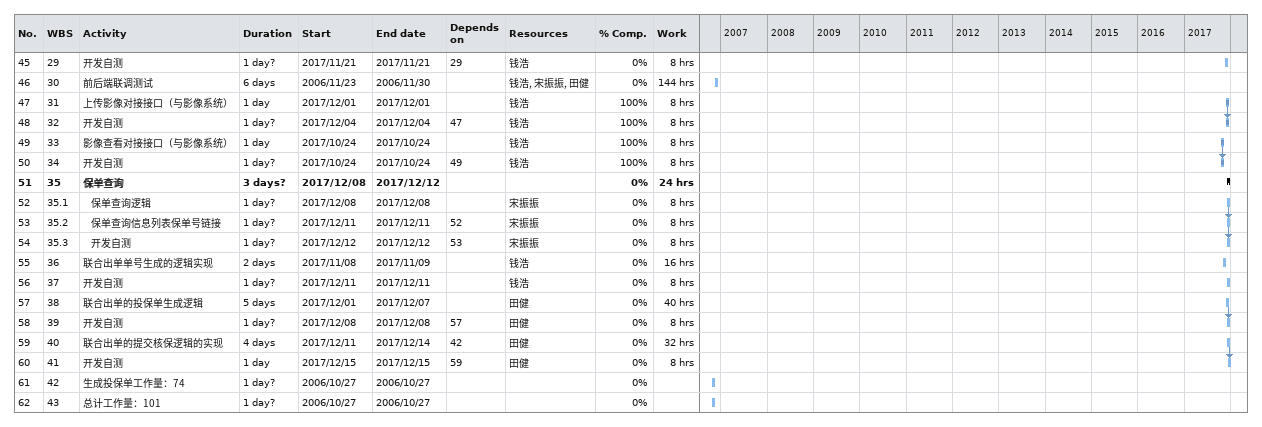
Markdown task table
| ID | WBS | Task | Duration | Start | Finish | Predecessors | Resources | % complete | Work (h) |
|---|---|---|---|---|---|---|---|---|---|
| 45 | 29 | 开发自测 | 1d? | 2017-11-21 | 2017-11-21 | 29 | 钱浩 | 0 | 8 |
| 46 | 30 | 前后端联调测试 | 6d | 2006-11-23 | 2006-11-30 |  | 钱浩, 宋振振, 田健 | 0 | 144 |
| 47 | 31 | 上传影像对接接口（与影像系统） | 1d | 2017-12-01 | 2017-12-01 |  | 钱浩 | 100 | 8 |
| 48 | 32 | 开发自测 | 1d? | 2017-12-04 | 2017-12-04 | 47 | 钱浩 | 100 | 8 |
| 49 | 33 | 影像查看对接接口（与影像系统） | 1d | 2017-10-24 | 2017-10-24 |  | 钱浩 | 100 | 8 |
| 50 | 34 | 开发自测 | 1d? | 2017-10-24 | 2017-10-24 | 49 | 钱浩 | 100 | 8 |
| 51 | 35 | **保单查询** | 3d? | 2017-12-08 | 2017-12-12 |  |  | 0 | 24 |
| 52 | 35.1 | 保单查询逻辑 | 1d? | 2017-12-08 | 2017-12-08 |  | 宋振振 | 0 | 8 |
| 53 | 35.2 | 保单查询信息列表保单号链接 | 1d? | 2017-12-11 | 2017-12-11 | 52 | 宋振振 | 0 | 8 |
| 54 | 35.3 | 开发自测 | 1d? | 2017-12-12 | 2017-12-12 | 53 | 宋振振 | 0 | 8 |
| 55 | 36 | 联合出单单号生成的逻辑实现 | 2d | 2017-11-08 | 2017-11-09 |  | 钱浩 | 0 | 16 |
| 56 | 37 | 开发自测 | 1d? | 2017-12-11 | 2017-12-11 |  | 钱浩 | 0 | 8 |
| 57 | 38 | 联合出单的投保单生成逻辑 | 5d | 2017-12-01 | 2017-12-07 |  | 田健 | 0 | 40 |
| 58 | 39 | 开发自测 | 1d? | 2017-12-08 | 2017-12-08 | 57 | 田健 | 0 | 8 |
| 59 | 40 | 联合出单的提交核保逻辑的实现 | 4d | 2017-12-11 | 2017-12-14 | 42 | 田健 | 0 | 32 |
| 60 | 41 | 开发自测 | 1d | 2017-12-15 | 2017-12-15 | 59 | 田健 | 0 | 8 |
| 61 | 42 | 生成投保单工作量：74 | 1d? | 2006-10-27 | 2006-10-27 |  |  | 0 |  |
| 62 | 43 | 总计工作量：101 | 1d? | 2006-10-27 | 2006-10-27 |  |  | 0 |  |
